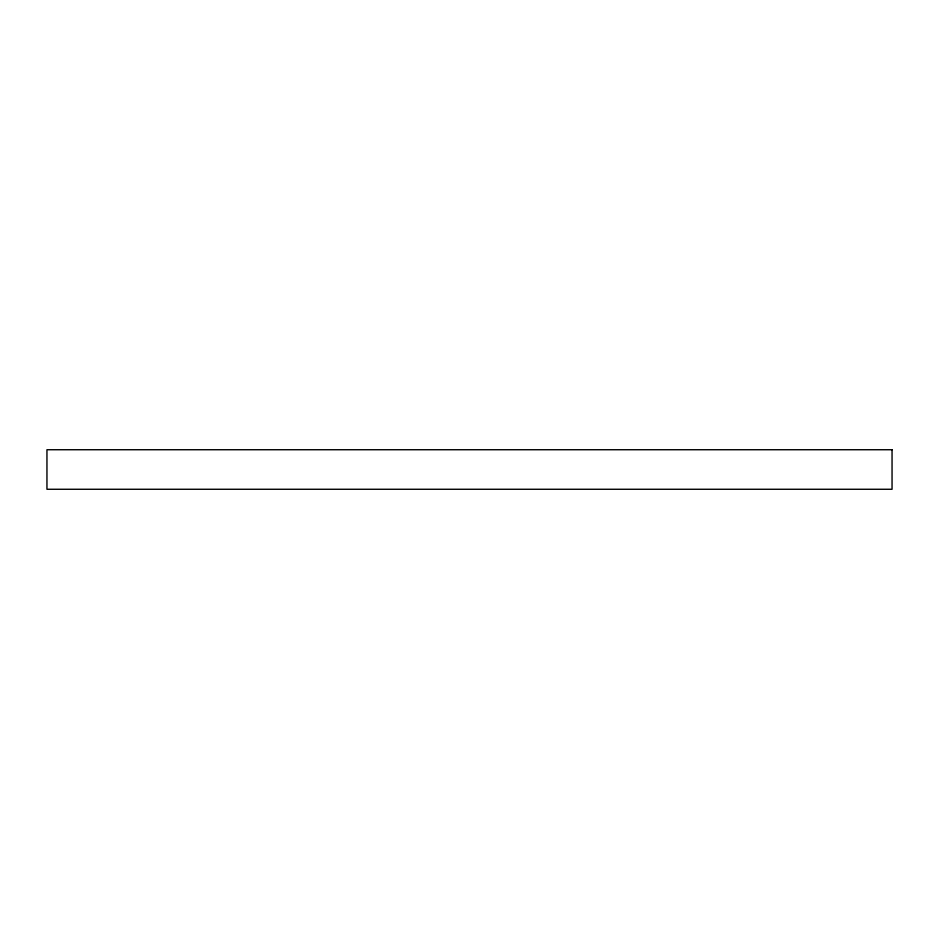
<?xml version="1.0" encoding="UTF-8"?>
<svg xmlns="http://www.w3.org/2000/svg" width="939" height="939" viewBox="0 0 939 939"><rect width="100%" height="100%" fill="white"/><g stroke="black" fill="none" stroke-linecap="round" stroke-linejoin="round"><path stroke-width="1.41" d="M892.05 449.734L46.95 449.734L46.95 489.266L892.05 489.266L892.05 449.734"/></g></svg>
